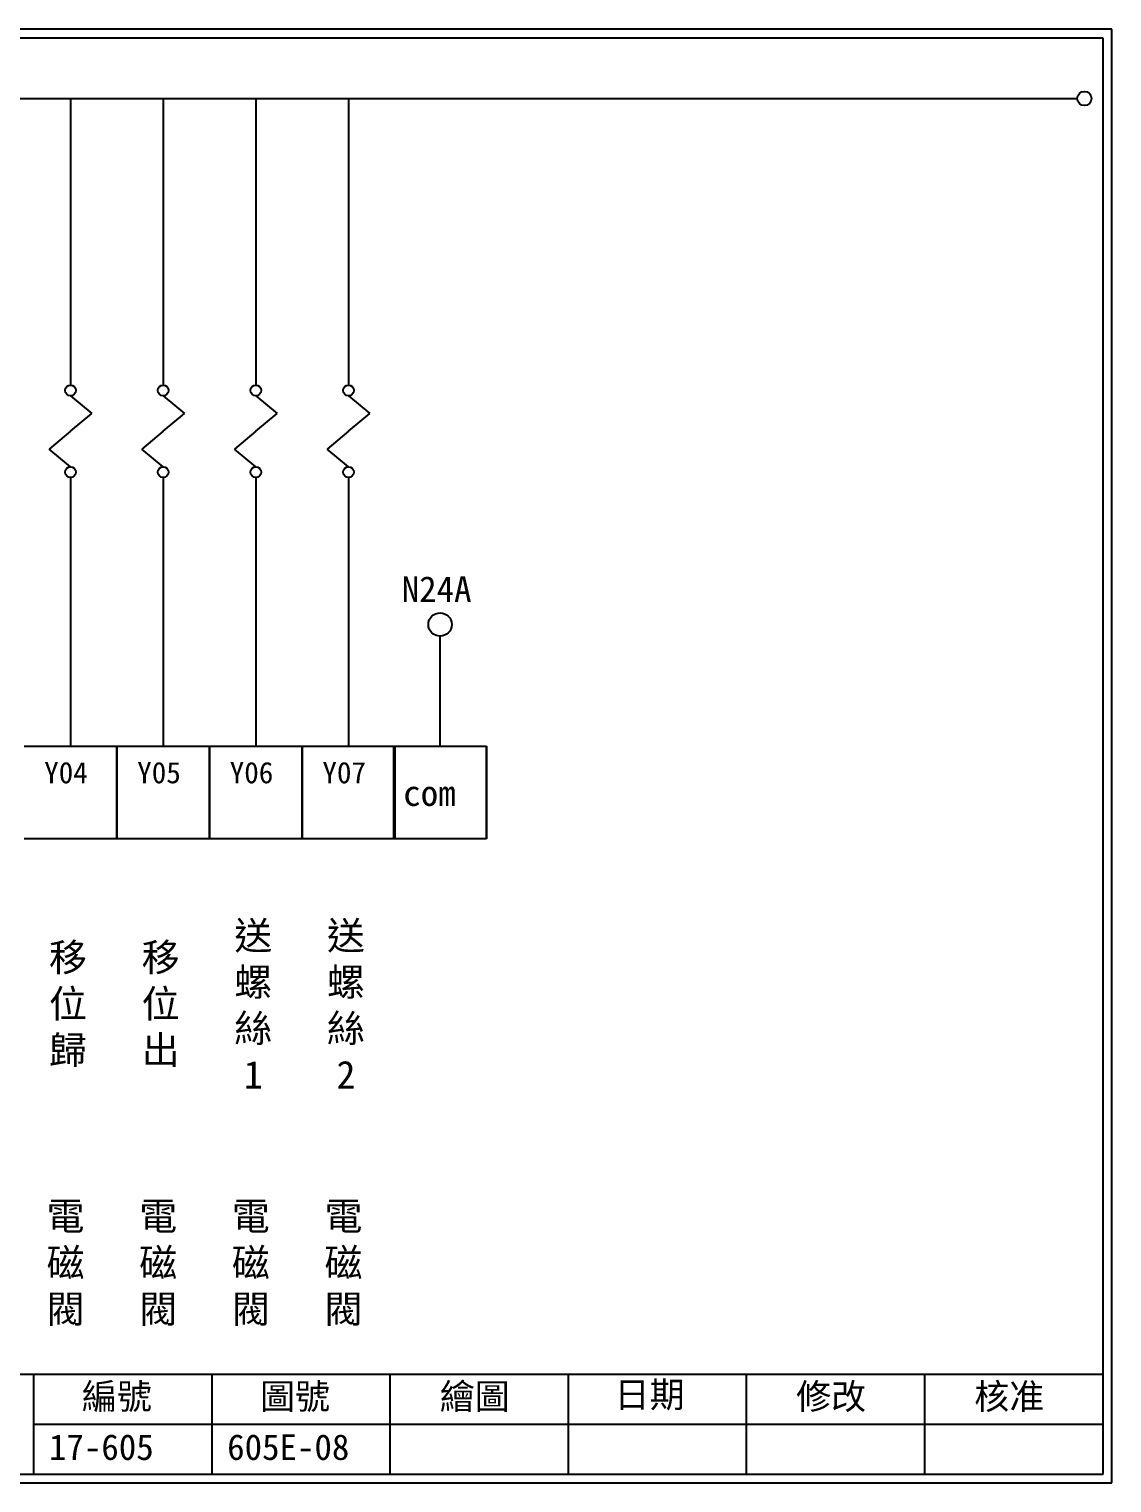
# Model space of a CAD drawing. Extents: x 889 to 1176, y 251 to 455.
# Drawn here: x 1024.1 to 1176.1, y 251.2 to 455.2 of the extents above; entities that cross this region are included whole.
import ezdxf

# ---------------------------------------------------------------- set-up
doc = ezdxf.new("R2010")
doc.units = 0
doc.layers.get('0').update_dxf_attribs({"linetype": 'CONTINUOUS'})
doc.layers.add('圖框層', color=7, linetype='CONTINUOUS')
doc.layers.add('標尺寸層', color=3, linetype='CONTINUOUS')
doc.styles.add('CNS', font='romanc.shx', dxfattribs={"bigfont": 'chineset.shx'})
doc.styles.add('STSL', font='kaiu.ttf')

msp = doc.modelspace()

# ---------------------------------------------------------------- linework, layer by layer
at = {"color": 7}
msp.add_circle((1172.21, 445.42), 1, dxfattribs=at)
at = {"layer": '圖框層', "color": 7}
for p, q in [((1176.07, 455.16), (889.07, 455.16)), ((1176.07, 251.2), (1176.07, 455.16)), ((1174.82, 453.91), (890.32, 453.91)), ((1174.82, 252.44), (1174.82, 453.91)), ((890.32, 266.44), (1174.82, 266.44)), ((1024.82, 252.44), (1024.82, 266.44)), ((1049.82, 252.44), (1049.82, 266.44)), ((1074.82, 252.44), (1074.82, 266.44)), ((1099.82, 252.44), (1099.82, 266.44)), ((1124.82, 252.44), (1124.82, 266.44)), ((1149.82, 252.44), (1149.82, 266.44)), ((1024.82, 259.44), (1174.82, 259.44)), ((889.07, 251.2), (1176.07, 251.2)), ((890.32, 252.44), (1174.82, 252.44))]:
    msp.add_line(p, q, dxfattribs=at)
at = {"layer": '標尺寸層', "color": 7}
for p, q in [((893.61, 445.42), (1171.21, 445.42)), ((1029.95, 445.42), (1029.95, 405.22)), ((1042.95, 445.42), (1042.95, 405.22)), ((1055.95, 445.42), (1055.95, 405.22)), ((1068.95, 445.42), (1068.95, 405.22)), ((1029.95, 403.72), (1032.95, 401.23)), ((1042.95, 403.72), (1045.95, 401.23)), ((1055.95, 403.72), (1058.95, 401.23)), ((1068.95, 403.72), (1071.95, 401.23)), ((1029.95, 398.74), (1032.95, 401.23)), ((1042.95, 398.74), (1045.95, 401.23)), ((1055.95, 398.74), (1058.95, 401.23)), ((1068.95, 398.74), (1071.95, 401.23)), ((1029.95, 398.74), (1026.94, 396.25)), ((1042.95, 398.74), (1039.94, 396.25)), ((1055.95, 398.74), (1052.94, 396.25)), ((1068.95, 398.74), (1065.94, 396.25)), ((1029.95, 393.76), (1026.94, 396.25)), ((1042.95, 393.76), (1039.94, 396.25)), ((1055.95, 393.76), (1052.94, 396.25)), ((1068.95, 393.76), (1065.94, 396.25)), ((1029.95, 392.26), (1029.95, 354.55)), ((1042.95, 392.26), (1042.95, 354.55)), ((1055.95, 392.26), (1055.95, 354.55)), ((1068.95, 392.26), (1068.95, 354.55)), ((1081.8, 354.55), (1081.8, 369.99)), ((1023.45, 354.55), (1036.45, 354.55)), ((1036.45, 354.55), (1036.45, 341.55)), ((1036.45, 354.55), (1036.45, 341.55)), ((1036.45, 354.55), (1049.45, 354.55)), ((1036.45, 341.55), (1036.45, 354.55)), ((1049.45, 354.55), (1049.45, 341.55)), ((1049.45, 354.55), (1049.45, 341.55)), ((1049.45, 354.55), (1062.45, 354.55)), ((1049.45, 341.55), (1049.45, 354.55)), ((1062.45, 354.55), (1062.45, 341.55)), ((1062.45, 354.55), (1062.45, 341.55)), ((1062.45, 354.55), (1075.45, 354.55)), ((1062.45, 341.55), (1062.45, 354.55)), ((1075.3, 354.55), (1088.3, 354.55)), ((1075.3, 341.55), (1075.3, 354.55)), ((1075.45, 354.55), (1075.45, 341.55)), ((1075.45, 341.55), (1075.45, 354.55)), ((1075.45, 341.55), (1075.45, 354.55)), ((1088.3, 354.55), (1088.3, 341.55)), ((1088.3, 341.55), (1088.3, 354.55)), ((1088.3, 341.55), (1088.3, 354.55)), ((1036.45, 341.55), (1023.45, 341.55)), ((1049.45, 341.55), (1036.45, 341.55)), ((1062.45, 341.55), (1049.45, 341.55)), ((1075.45, 341.55), (1062.45, 341.55)), ((1088.3, 341.55), (1075.3, 341.55))]:
    msp.add_line(p, q, dxfattribs=at)
for centre, radius in [((1029.95, 404.47), 0.751), ((1042.95, 404.47), 0.751), ((1055.95, 404.47), 0.751), ((1068.95, 404.47), 0.751), ((1029.95, 393.01), 0.751), ((1042.95, 393.01), 0.751), ((1055.95, 393.01), 0.751), ((1068.95, 393.01), 0.751), ((1081.8, 371.63), 1.64)]:
    msp.add_circle(centre, radius, dxfattribs=at)

# ---------------------------------------------------------------- texts
at = {"layer": '圖框層', "color": 7, "style": 'STSL'}
for s, p in [('N24A', (1076.42, 374.8)), ('com', (1076.64, 346.18)), ('編號', (1031.54, 261.53)), ('圖號', (1056.54, 261.53)), ('繪圖', (1081.76, 261.53)), ('日期', (1106.29, 261.78)), ('修改', (1131.76, 261.53)), ('核准', (1156.76, 261.53)), ('17-605', (1026.93, 254.42)), ('605E-08', (1051.93, 254.42))]:
    msp.add_text(s, height=3.6, dxfattribs=at).set_placement(p)
at = {"layer": '標尺寸層', "color": 7, "char_height": 3, "attachment_point": 1, "style": 'CNS'}
for s, insert in [('\\pi2.7253;{\\fMingLiU|b0|i0|c136|p49;Y04}', (1023.53, 352.35)), ('\\pi2.7754;{\\fMingLiU|b0|i0|c136|p49;Y05}', (1036.53, 352.35)), ('\\pi2.7536;{\\fMingLiU|b0|i0|c136|p49;Y06}', (1049.53, 352.35)), ('\\pi2.758;{\\fMingLiU|b0|i0|c136|p49;Y07}', (1062.53, 352.35))]:
    msp.add_mtext_dynamic_manual_height_columns(s, width=12, gutter_width=32.5, heights=[8.35], dxfattribs=dict(at, insert=insert))
at = {"layer": '標尺寸層', "color": 7, "char_height": 3.9, "attachment_point": 5, "style": 'CNS'}
for s, insert, width in [('{\\fDFKai-SB|b0|i0|c136|p65;送螺絲1}', (1055.59, 318.22), 2.8481), ('{\\fDFKai-SB|b0|i0|c136|p65;送螺絲2}', (1068.59, 318.22), 2.8481), ('{\\fDFKai-SB|b0|i0|c136|p65;移位歸}', (1029.59, 318.22), 2.8481), ('{\\fDFKai-SB|b0|i0|c136|p65;移位出}', (1042.59, 318.22), 2.8481), ('{\\fDFKai-SB|b0|i0|c136|p65;電磁閥}', (1029.25, 281.89), 8.6627), ('{\\fDFKai-SB|b0|i0|c136|p65;電磁閥}', (1042.25, 281.89), 8.6627), ('{\\fDFKai-SB|b0|i0|c136|p65;電磁閥}', (1055.25, 281.89), 8.6627), ('{\\fDFKai-SB|b0|i0|c136|p65;電磁閥}', (1068.25, 281.89), 8.6627)]:
    msp.add_mtext(s, dxfattribs=dict(at, insert=insert, width=width))

doc.saveas('drawing.dxf')
